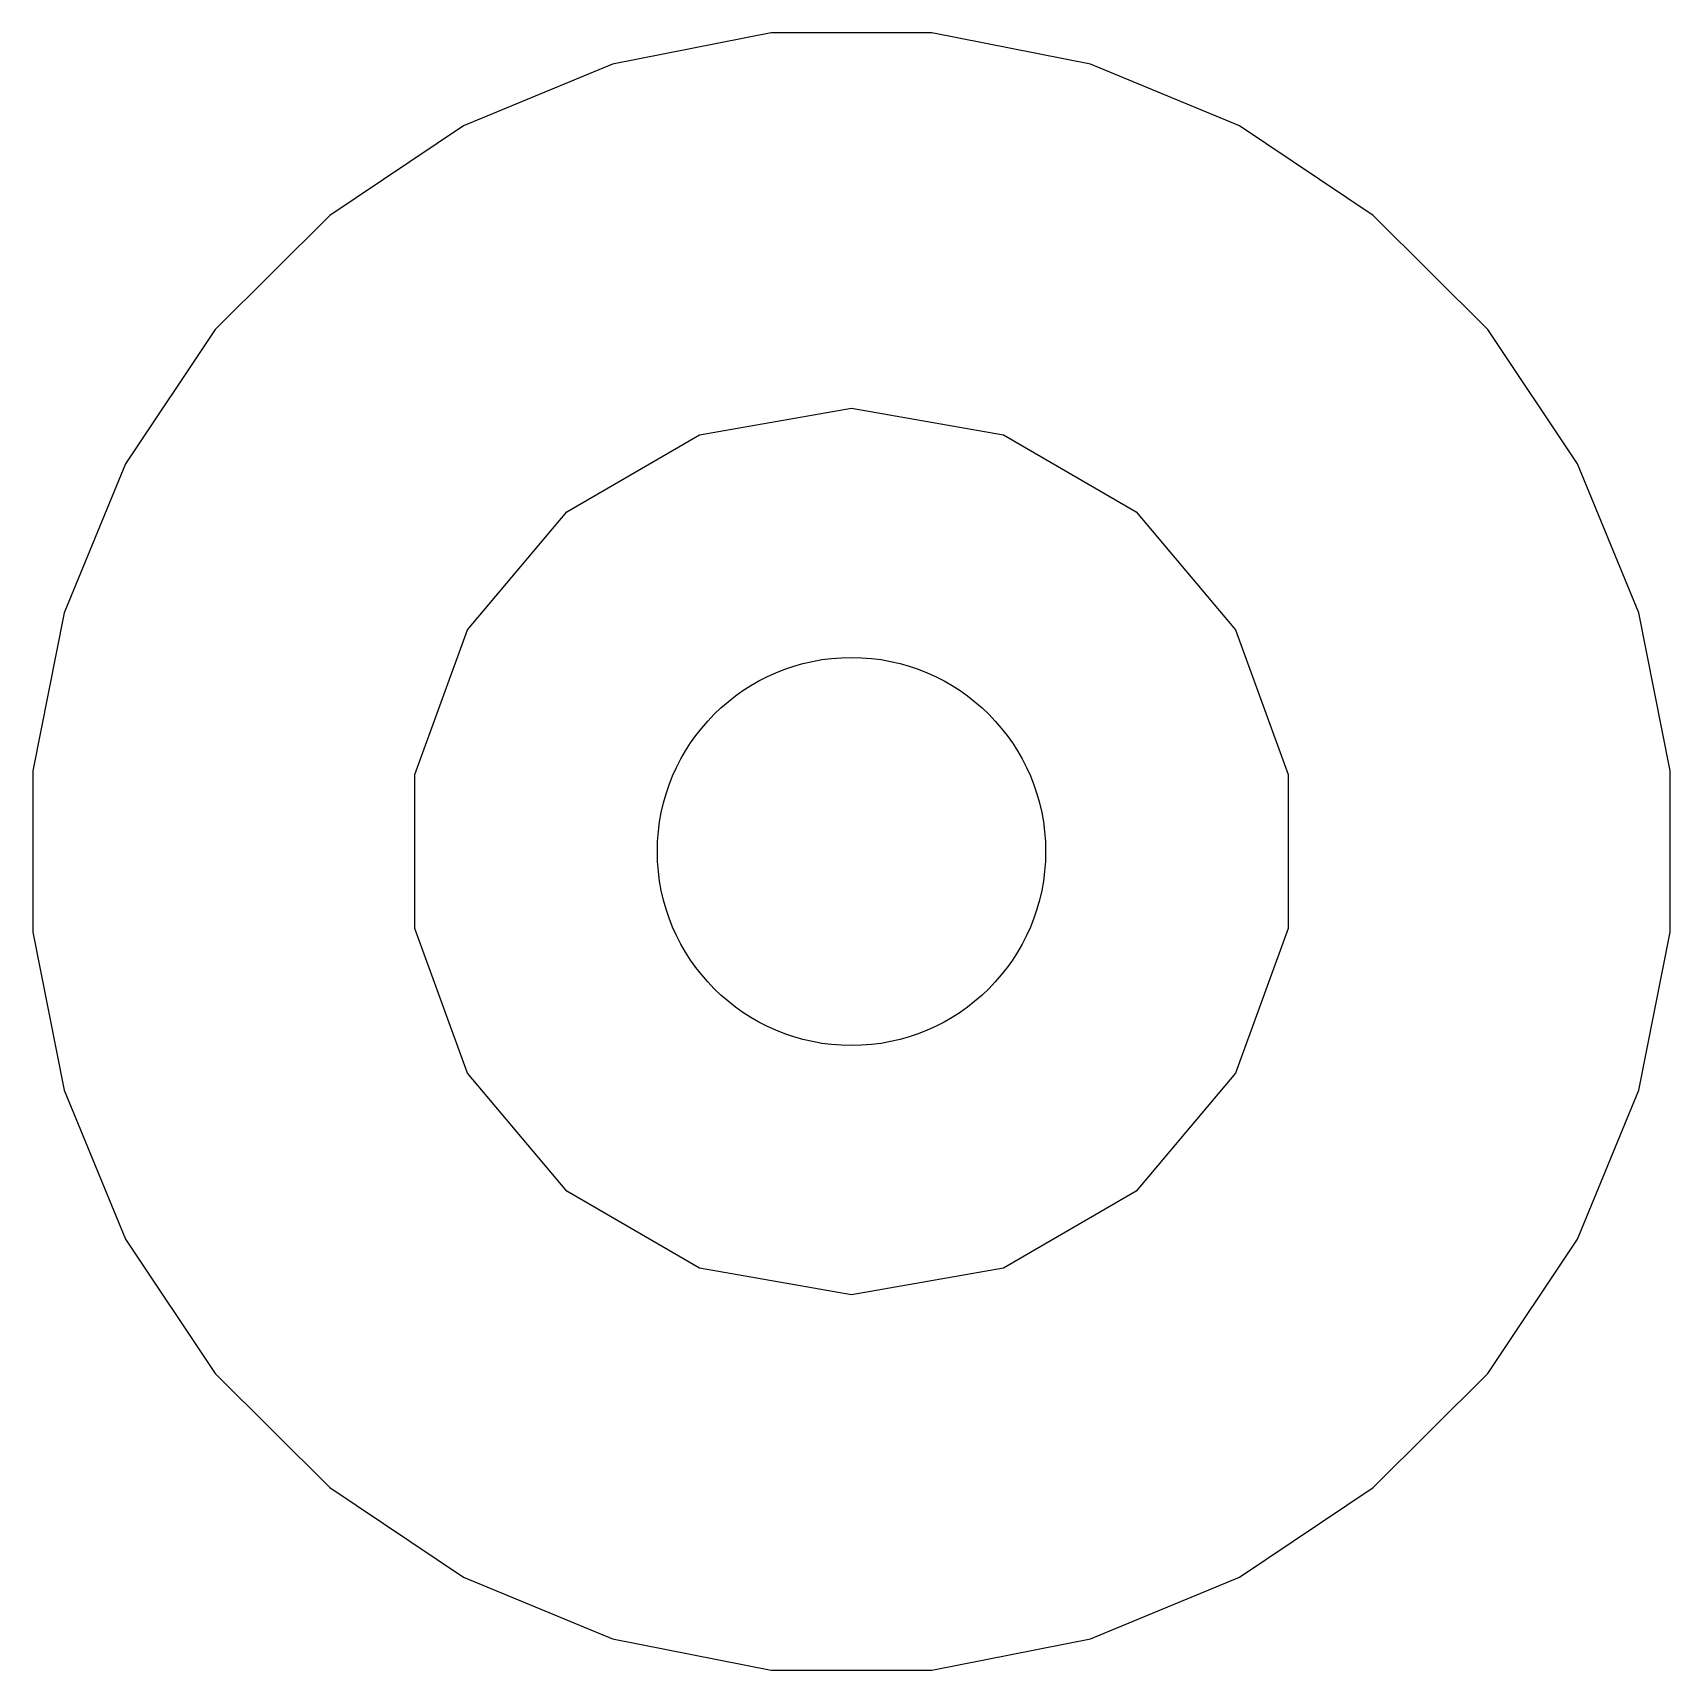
# Model space of a CAD drawing. Extents: x 91.4 to 190.2, y -113.9 to -59.9.
# Drawn here: x 179.073 to 180.787, y -69.457 to -67.743 of the extents above; entities that cross this region are included whole.
import ezdxf

# ---------------------------------------------------------------- set-up
doc = ezdxf.new("R2010")
doc.units = 0
doc.header["$MEASUREMENT"] = 0
doc.layers.add('BLACK', color=7, linetype='CONTINUOUS')

msp = doc.modelspace()

# ---------------------------------------------------------------- linework, layer by layer
at = {"layer": 'BLACK', "linetype": 'CONTINUOUS'}
for p, q in [((179.846, -67.7428), (179.68, -67.7757)), ((180.014, -67.7428), (179.846, -67.7428)), ((180.18, -67.7757), (180.014, -67.7428)), ((179.68, -67.7757), (179.524, -67.8404)), ((180.336, -67.8404), (180.18, -67.7757)), ((179.524, -67.8404), (179.384, -67.9342)), ((180.476, -67.9342), (180.336, -67.8404)), ((179.384, -67.9342), (179.264, -68.0536)), ((180.596, -68.0536), (180.476, -67.9342)), ((179.264, -68.0536), (179.17, -68.194)), ((180.69, -68.194), (180.596, -68.0536)), ((179.771, -68.1637), (179.93, -68.1357)), ((179.93, -68.1357), (180.089, -68.1637)), ((179.632, -68.2444), (179.771, -68.1637)), ((180.089, -68.1637), (180.228, -68.2444)), ((179.17, -68.194), (179.106, -68.35)), ((180.754, -68.35), (180.69, -68.194)), ((179.528, -68.3679), (179.632, -68.2444)), ((180.228, -68.2444), (180.332, -68.3679)), ((179.106, -68.35), (179.073, -68.5156)), ((180.787, -68.5156), (180.754, -68.35)), ((179.473, -68.5194), (179.528, -68.3679)), ((180.332, -68.3679), (180.387, -68.5194)), ((179.073, -68.5156), (179.073, -68.6844)), ((179.473, -68.6806), (179.473, -68.5194)), ((180.387, -68.5194), (180.387, -68.6806)), ((180.787, -68.6844), (180.787, -68.5156)), ((179.073, -68.6844), (179.106, -68.85)), ((179.528, -68.8321), (179.473, -68.6806)), ((180.387, -68.6806), (180.332, -68.8321)), ((180.754, -68.85), (180.787, -68.6844)), ((179.632, -68.9556), (179.528, -68.8321)), ((180.332, -68.8321), (180.228, -68.9556)), ((179.106, -68.85), (179.17, -69.006)), ((180.69, -69.006), (180.754, -68.85)), ((179.771, -69.0363), (179.632, -68.9556)), ((180.228, -68.9556), (180.089, -69.0363)), ((179.17, -69.006), (179.264, -69.1464)), ((180.596, -69.1464), (180.69, -69.006)), ((179.93, -69.0643), (179.771, -69.0363)), ((180.089, -69.0363), (179.93, -69.0643)), ((179.264, -69.1464), (179.384, -69.2658)), ((180.476, -69.2658), (180.596, -69.1464)), ((179.384, -69.2658), (179.524, -69.3596)), ((180.336, -69.3596), (180.476, -69.2658)), ((179.524, -69.3596), (179.68, -69.4243)), ((180.18, -69.4243), (180.336, -69.3596)), ((179.68, -69.4243), (179.846, -69.4572)), ((180.014, -69.4572), (180.18, -69.4243)), ((179.846, -69.4572), (180.014, -69.4572))]:
    msp.add_line(p, q, dxfattribs=at)
at = {"layer": 'BLACK'}
msp.add_circle((179.93, -68.6), 0.2032, dxfattribs=at)

doc.saveas('drawing.dxf')
